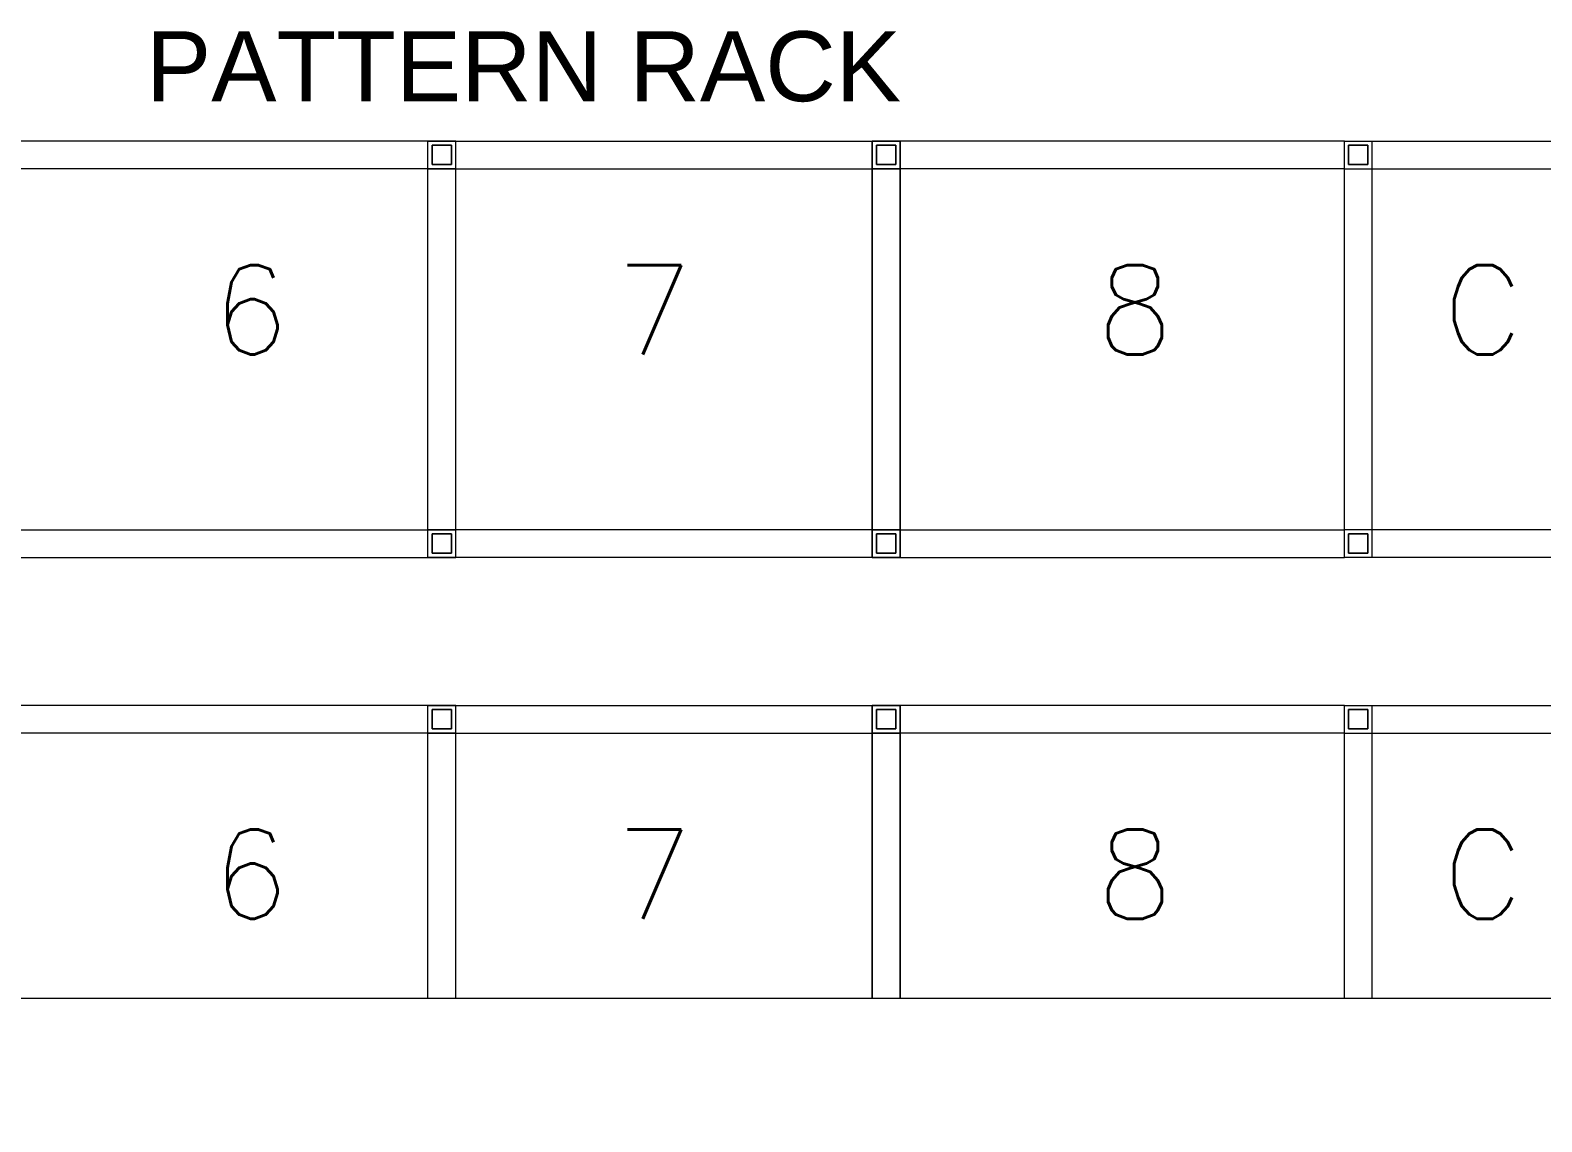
# Model space of a CAD drawing. Header units: millimetres. Extents: x -131970 to 468030, y -148196 to 152489.
# Drawn here: x 75627 to 81070, y 117894 to 121826 of the extents above; entities that cross this region are included whole.
import ezdxf
from ezdxf.xclip import XClip

# ---------------------------------------------------------------- set-up
doc = ezdxf.new("R2010")
doc.units = ezdxf.units.MM
doc.header["$LTSCALE"] = 500
doc.header["$XCLIPFRAME"] = 2
doc.layers.get('0').update_dxf_attribs({"linetype": 'CONTINUOUS'})
doc.layers.add('0 DIMENSION', color=1, linetype='CONTINUOUS', lineweight=13)
doc.styles.add('BUILDING PLAN$0$Annotative', font='arial.ttf')
doc.styles.add('BUILDING PLAN$0$S1', font='romans1.shx')

# ---------------------------------------------------------------- blocks, each defined once
blk = doc.blocks.new('BUILDING PLAN$0$dfn')
at = {"color": 251}
for p, q in [((5747544.2, 368834.7), (5747544.2, 370534.7)), ((5747644, 368834.7), (5747644, 370534.7)), ((5748944.2, 370534.7), (5748944.2, 368834.7)), ((5749044.2, 370534.7), (5749044.2, 368834.7)), ((5749576.9, 368834.7), (5749576.9, 370534.7)), ((5749676.9, 368834.7), (5749676.9, 370534.7)), ((5749044.2, 368934.7), (5747544.2, 368934.7)), ((5749044.2, 368934.7), (5747544.2, 368934.7)), ((5749044.2, 368934.7), (5747544.2, 368934.7)), ((5749044.2, 368934.7), (5747544.2, 368934.7)), ((5749044.2, 368934.7), (5747544.2, 368934.7)), ((5749044.2, 368934.7), (5747544.2, 368934.7)), ((5749044.2, 368934.7), (5747544.2, 368934.7)), ((5749044.2, 368934.7), (5747544.2, 368934.7)), ((5749044.2, 368934.7), (5747544.2, 368934.7)), ((5749044.2, 368934.7), (5747544.2, 368934.7)), ((5751076.9, 368934.7), (5749576.9, 368934.7)), ((5751076.9, 368934.7), (5749576.9, 368934.7)), ((5751076.9, 368934.7), (5749576.9, 368934.7)), ((5751076.9, 368934.7), (5749576.9, 368934.7)), ((5751076.9, 368934.7), (5749576.9, 368934.7)), ((5751076.9, 368934.7), (5749576.9, 368934.7)), ((5751076.9, 368934.7), (5749576.9, 368934.7)), ((5751076.9, 368934.7), (5749576.9, 368934.7)), ((5751076.9, 368934.7), (5749576.9, 368934.7)), ((5751076.9, 368934.7), (5749576.9, 368934.7)), ((5747559, 368919.7), (5747559, 368849.7)), ((5747629, 368919.7), (5747559, 368919.7)), ((5747559, 368849.7), (5747559, 368919.7)), ((5747559, 368919.7), (5747629, 368919.7)), ((5747559, 368849.7), (5747559, 368919.7)), ((5747559, 368919.7), (5747629, 368919.7)), ((5747559, 368919.7), (5747559, 368849.7)), ((5747629, 368919.7), (5747559, 368919.7)), ((5747559, 368849.7), (5747559, 368919.7)), ((5747559, 368919.7), (5747629, 368919.7)), ((5747559, 368919.7), (5747559, 368849.7)), ((5747629, 368919.7), (5747559, 368919.7)), ((5747559, 368849.7), (5747559, 368919.7)), ((5747559, 368919.7), (5747629, 368919.7)), ((5747559, 368849.7), (5747559, 368919.7)), ((5747559, 368919.7), (5747629, 368919.7)), ((5747559, 368919.7), (5747559, 368849.7)), ((5747629, 368919.7), (5747559, 368919.7)), ((5747559, 368919.7), (5747559, 368849.7)), ((5747629, 368919.7), (5747559, 368919.7)), ((5747559, 368919.7), (5747559, 368849.7)), ((5747629, 368919.7), (5747559, 368919.7)), ((5747559, 368849.7), (5747559, 368919.7)), ((5747559, 368919.7), (5747629, 368919.7)), ((5747559, 368849.7), (5747559, 368919.7)), ((5747559, 368919.7), (5747629, 368919.7)), ((5747559, 368919.7), (5747559, 368849.7)), ((5747629, 368919.7), (5747559, 368919.7)), ((5747559, 368919.7), (5747559, 368849.7)), ((5747629, 368919.7), (5747559, 368919.7)), ((5747559, 368919.7), (5747559, 368849.7)), ((5747629, 368919.7), (5747559, 368919.7)), ((5747559, 368849.7), (5747559, 368919.7)), ((5747559, 368919.7), (5747629, 368919.7)), ((5747559, 368849.7), (5747559, 368919.7)), ((5747559, 368919.7), (5747629, 368919.7)), ((5747559, 368919.7), (5747559, 368849.7)), ((5747629, 368919.7), (5747559, 368919.7)), ((5747559, 368849.7), (5747559, 368919.7)), ((5747559, 368919.7), (5747629, 368919.7)), ((5747629, 368849.7), (5747629, 368919.7)), ((5747629, 368919.7), (5747629, 368849.7)), ((5747629, 368919.7), (5747629, 368849.7)), ((5747629, 368849.7), (5747629, 368919.7)), ((5747629, 368919.7), (5747629, 368849.7)), ((5747629, 368849.7), (5747629, 368919.7)), ((5747629, 368919.7), (5747629, 368849.7)), ((5747629, 368919.7), (5747629, 368849.7)), ((5747629, 368849.7), (5747629, 368919.7)), ((5747629, 368849.7), (5747629, 368919.7)), ((5747629, 368849.7), (5747629, 368919.7)), ((5747629, 368919.7), (5747629, 368849.7)), ((5747629, 368919.7), (5747629, 368849.7)), ((5747629, 368849.7), (5747629, 368919.7)), ((5747629, 368849.7), (5747629, 368919.7)), ((5747629, 368849.7), (5747629, 368919.7)), ((5747629, 368919.7), (5747629, 368849.7)), ((5747629, 368919.7), (5747629, 368849.7)), ((5747629, 368849.7), (5747629, 368919.7)), ((5747629, 368919.7), (5747629, 368849.7)), ((5749029.2, 368919.7), (5748959.2, 368919.7)), ((5748959.2, 368919.7), (5748959.2, 368849.7)), ((5748959.2, 368849.7), (5748959.2, 368919.7)), ((5748959.2, 368919.7), (5749029.2, 368919.7)), ((5749029.2, 368919.7), (5748959.2, 368919.7)), ((5748959.2, 368919.7), (5748959.2, 368849.7)), ((5749029.2, 368919.7), (5748959.2, 368919.7)), ((5748959.2, 368919.7), (5748959.2, 368849.7)), ((5748959.2, 368849.7), (5748959.2, 368919.7)), ((5748959.2, 368919.7), (5749029.2, 368919.7)), ((5748959.2, 368849.7), (5748959.2, 368919.7)), ((5748959.2, 368919.7), (5749029.2, 368919.7)), ((5749029.2, 368919.7), (5748959.2, 368919.7)), ((5748959.2, 368919.7), (5748959.2, 368849.7)), ((5749029.2, 368919.7), (5748959.2, 368919.7)), ((5748959.2, 368919.7), (5748959.2, 368849.7)), ((5748959.2, 368849.7), (5748959.2, 368919.7)), ((5748959.2, 368919.7), (5749029.2, 368919.7)), ((5748959.2, 368849.7), (5748959.2, 368919.7)), ((5748959.2, 368919.7), (5749029.2, 368919.7)), ((5748959.2, 368849.7), (5748959.2, 368919.7)), ((5748959.2, 368919.7), (5749029.2, 368919.7)), ((5749029.2, 368919.7), (5748959.2, 368919.7)), ((5748959.2, 368919.7), (5748959.2, 368849.7)), ((5749029.2, 368919.7), (5748959.2, 368919.7)), ((5748959.2, 368919.7), (5748959.2, 368849.7)), ((5748959.2, 368849.7), (5748959.2, 368919.7)), ((5748959.2, 368919.7), (5749029.2, 368919.7)), ((5748959.2, 368849.7), (5748959.2, 368919.7)), ((5748959.2, 368919.7), (5749029.2, 368919.7)), ((5749029.2, 368919.7), (5748959.2, 368919.7)), ((5748959.2, 368919.7), (5748959.2, 368849.7)), ((5748959.2, 368849.7), (5748959.2, 368919.7)), ((5748959.2, 368919.7), (5749029.2, 368919.7)), ((5749029.2, 368919.7), (5748959.2, 368919.7)), ((5748959.2, 368919.7), (5748959.2, 368849.7)), ((5749029.2, 368919.7), (5748959.2, 368919.7)), ((5748959.2, 368919.7), (5748959.2, 368849.7)), ((5748959.2, 368849.7), (5748959.2, 368919.7)), ((5748959.2, 368919.7), (5749029.2, 368919.7)), ((5749029.2, 368849.7), (5749029.2, 368919.7)), ((5749029.2, 368919.7), (5749029.2, 368849.7)), ((5749029.2, 368849.7), (5749029.2, 368919.7)), ((5749029.2, 368849.7), (5749029.2, 368919.7)), ((5749029.2, 368919.7), (5749029.2, 368849.7)), ((5749029.2, 368919.7), (5749029.2, 368849.7)), ((5749029.2, 368849.7), (5749029.2, 368919.7)), ((5749029.2, 368849.7), (5749029.2, 368919.7)), ((5749029.2, 368919.7), (5749029.2, 368849.7)), ((5749029.2, 368919.7), (5749029.2, 368849.7)), ((5749029.2, 368919.7), (5749029.2, 368849.7)), ((5749029.2, 368849.7), (5749029.2, 368919.7)), ((5749029.2, 368849.7), (5749029.2, 368919.7)), ((5749029.2, 368919.7), (5749029.2, 368849.7)), ((5749029.2, 368919.7), (5749029.2, 368849.7)), ((5749029.2, 368849.7), (5749029.2, 368919.7)), ((5749029.2, 368919.7), (5749029.2, 368849.7)), ((5749029.2, 368849.7), (5749029.2, 368919.7)), ((5749029.2, 368849.7), (5749029.2, 368919.7)), ((5749029.2, 368919.7), (5749029.2, 368849.7)), ((5749591.9, 368919.7), (5749591.9, 368849.7)), ((5749661.9, 368919.7), (5749591.9, 368919.7)), ((5749591.9, 368849.7), (5749591.9, 368919.7)), ((5749591.9, 368919.7), (5749661.9, 368919.7)), ((5749591.9, 368849.7), (5749591.9, 368919.7)), ((5749591.9, 368919.7), (5749661.9, 368919.7)), ((5749591.9, 368919.7), (5749591.9, 368849.7)), ((5749661.9, 368919.7), (5749591.9, 368919.7)), ((5749591.9, 368849.7), (5749591.9, 368919.7)), ((5749591.9, 368919.7), (5749661.9, 368919.7)), ((5749591.9, 368919.7), (5749591.9, 368849.7)), ((5749661.9, 368919.7), (5749591.9, 368919.7)), ((5749591.9, 368849.7), (5749591.9, 368919.7)), ((5749591.9, 368919.7), (5749661.9, 368919.7)), ((5749591.9, 368849.7), (5749591.9, 368919.7)), ((5749591.9, 368919.7), (5749661.9, 368919.7)), ((5749591.9, 368919.7), (5749591.9, 368849.7)), ((5749661.9, 368919.7), (5749591.9, 368919.7)), ((5749591.9, 368919.7), (5749591.9, 368849.7)), ((5749661.9, 368919.7), (5749591.9, 368919.7)), ((5749591.9, 368919.7), (5749591.9, 368849.7)), ((5749661.9, 368919.7), (5749591.9, 368919.7)), ((5749591.9, 368849.7), (5749591.9, 368919.7)), ((5749591.9, 368919.7), (5749661.9, 368919.7)), ((5749591.9, 368849.7), (5749591.9, 368919.7)), ((5749591.9, 368919.7), (5749661.9, 368919.7)), ((5749591.9, 368919.7), (5749591.9, 368849.7)), ((5749661.9, 368919.7), (5749591.9, 368919.7)), ((5749591.9, 368919.7), (5749591.9, 368849.7)), ((5749661.9, 368919.7), (5749591.9, 368919.7)), ((5749591.9, 368919.7), (5749591.9, 368849.7)), ((5749661.9, 368919.7), (5749591.9, 368919.7)), ((5749591.9, 368849.7), (5749591.9, 368919.7)), ((5749591.9, 368919.7), (5749661.9, 368919.7)), ((5749591.9, 368849.7), (5749591.9, 368919.7)), ((5749591.9, 368919.7), (5749661.9, 368919.7)), ((5749591.9, 368919.7), (5749591.9, 368849.7)), ((5749661.9, 368919.7), (5749591.9, 368919.7)), ((5749591.9, 368849.7), (5749591.9, 368919.7)), ((5749591.9, 368919.7), (5749661.9, 368919.7)), ((5749661.9, 368849.7), (5749661.9, 368919.7)), ((5749661.9, 368919.7), (5749661.9, 368849.7)), ((5749661.9, 368919.7), (5749661.9, 368849.7)), ((5749661.9, 368849.7), (5749661.9, 368919.7)), ((5749661.9, 368919.7), (5749661.9, 368849.7)), ((5749661.9, 368849.7), (5749661.9, 368919.7)), ((5749661.9, 368919.7), (5749661.9, 368849.7)), ((5749661.9, 368919.7), (5749661.9, 368849.7)), ((5749661.9, 368849.7), (5749661.9, 368919.7)), ((5749661.9, 368849.7), (5749661.9, 368919.7)), ((5749661.9, 368849.7), (5749661.9, 368919.7)), ((5749661.9, 368919.7), (5749661.9, 368849.7)), ((5749661.9, 368919.7), (5749661.9, 368849.7)), ((5749661.9, 368849.7), (5749661.9, 368919.7)), ((5749661.9, 368849.7), (5749661.9, 368919.7)), ((5749661.9, 368849.7), (5749661.9, 368919.7)), ((5749661.9, 368919.7), (5749661.9, 368849.7)), ((5749661.9, 368919.7), (5749661.9, 368849.7)), ((5749661.9, 368849.7), (5749661.9, 368919.7)), ((5749661.9, 368919.7), (5749661.9, 368849.7)), ((5749044.2, 368834.7), (5747544.2, 368834.7)), ((5747544.2, 368834.7), (5747544.2, 367134.7)), ((5749044.2, 368834.7), (5747544.2, 368834.7)), ((5749044.2, 368834.7), (5747544.2, 368834.7)), ((5749044.2, 368834.7), (5747544.2, 368834.7)), ((5749044.2, 368834.7), (5747544.2, 368834.7)), ((5749044.2, 368834.7), (5747544.2, 368834.7)), ((5749044.2, 368834.7), (5747544.2, 368834.7)), ((5749044.2, 368834.7), (5747544.2, 368834.7)), ((5749044.2, 368834.7), (5747544.2, 368834.7)), ((5749044.2, 368834.7), (5747544.2, 368834.7)), ((5749044.2, 368834.7), (5747544.2, 368834.7)), ((5749044.2, 368834.7), (5747544.2, 368834.7)), ((5747559, 368849.7), (5747629, 368849.7)), ((5747629, 368849.7), (5747559, 368849.7)), ((5747629, 368849.7), (5747559, 368849.7)), ((5747559, 368849.7), (5747629, 368849.7)), ((5747629, 368849.7), (5747559, 368849.7)), ((5747559, 368849.7), (5747629, 368849.7)), ((5747629, 368849.7), (5747559, 368849.7)), ((5747629, 368849.7), (5747559, 368849.7)), ((5747559, 368849.7), (5747629, 368849.7)), ((5747559, 368849.7), (5747629, 368849.7)), ((5747559, 368849.7), (5747629, 368849.7)), ((5747629, 368849.7), (5747559, 368849.7)), ((5747629, 368849.7), (5747559, 368849.7)), ((5747559, 368849.7), (5747629, 368849.7)), ((5747559, 368849.7), (5747629, 368849.7)), ((5747559, 368849.7), (5747629, 368849.7)), ((5747629, 368849.7), (5747559, 368849.7)), ((5747629, 368849.7), (5747559, 368849.7)), ((5747559, 368849.7), (5747629, 368849.7)), ((5747629, 368849.7), (5747559, 368849.7)), ((5747644, 368834.7), (5747644, 367134.7)), ((5748944.2, 367134.7), (5748944.2, 368834.7)), ((5748959.2, 368849.7), (5749029.2, 368849.7)), ((5749029.2, 368849.7), (5748959.2, 368849.7)), ((5748959.2, 368849.7), (5749029.2, 368849.7)), ((5748959.2, 368849.7), (5749029.2, 368849.7)), ((5749029.2, 368849.7), (5748959.2, 368849.7)), ((5749029.2, 368849.7), (5748959.2, 368849.7)), ((5748959.2, 368849.7), (5749029.2, 368849.7)), ((5748959.2, 368849.7), (5749029.2, 368849.7)), ((5749029.2, 368849.7), (5748959.2, 368849.7)), ((5749029.2, 368849.7), (5748959.2, 368849.7)), ((5749029.2, 368849.7), (5748959.2, 368849.7)), ((5748959.2, 368849.7), (5749029.2, 368849.7)), ((5748959.2, 368849.7), (5749029.2, 368849.7)), ((5749029.2, 368849.7), (5748959.2, 368849.7)), ((5749029.2, 368849.7), (5748959.2, 368849.7)), ((5748959.2, 368849.7), (5749029.2, 368849.7)), ((5749029.2, 368849.7), (5748959.2, 368849.7)), ((5748959.2, 368849.7), (5749029.2, 368849.7)), ((5748959.2, 368849.7), (5749029.2, 368849.7)), ((5749029.2, 368849.7), (5748959.2, 368849.7)), ((5749044.2, 367134.7), (5749044.2, 368834.7)), ((5751076.9, 368834.7), (5749576.9, 368834.7)), ((5749576.9, 368834.7), (5749576.9, 367134.7)), ((5751076.9, 368834.7), (5749576.9, 368834.7)), ((5751076.9, 368834.7), (5749576.9, 368834.7)), ((5751076.9, 368834.7), (5749576.9, 368834.7)), ((5751076.9, 368834.7), (5749576.9, 368834.7)), ((5751076.9, 368834.7), (5749576.9, 368834.7)), ((5751076.9, 368834.7), (5749576.9, 368834.7)), ((5751076.9, 368834.7), (5749576.9, 368834.7)), ((5751076.9, 368834.7), (5749576.9, 368834.7)), ((5751076.9, 368834.7), (5749576.9, 368834.7)), ((5751076.9, 368834.7), (5749576.9, 368834.7)), ((5751076.9, 368834.7), (5749576.9, 368834.7)), ((5749591.9, 368849.7), (5749661.9, 368849.7)), ((5749661.9, 368849.7), (5749591.9, 368849.7)), ((5749661.9, 368849.7), (5749591.9, 368849.7)), ((5749591.9, 368849.7), (5749661.9, 368849.7)), ((5749661.9, 368849.7), (5749591.9, 368849.7)), ((5749591.9, 368849.7), (5749661.9, 368849.7)), ((5749661.9, 368849.7), (5749591.9, 368849.7)), ((5749661.9, 368849.7), (5749591.9, 368849.7)), ((5749591.9, 368849.7), (5749661.9, 368849.7)), ((5749591.9, 368849.7), (5749661.9, 368849.7)), ((5749591.9, 368849.7), (5749661.9, 368849.7)), ((5749661.9, 368849.7), (5749591.9, 368849.7)), ((5749661.9, 368849.7), (5749591.9, 368849.7)), ((5749591.9, 368849.7), (5749661.9, 368849.7)), ((5749591.9, 368849.7), (5749661.9, 368849.7)), ((5749591.9, 368849.7), (5749661.9, 368849.7)), ((5749661.9, 368849.7), (5749591.9, 368849.7)), ((5749661.9, 368849.7), (5749591.9, 368849.7)), ((5749591.9, 368849.7), (5749661.9, 368849.7)), ((5749661.9, 368849.7), (5749591.9, 368849.7)), ((5749676.9, 368834.7), (5749676.9, 367134.7)), ((5747544.2, 365534.7), (5747544.2, 367234.7)), ((5747544.2, 367234.7), (5749044.2, 367234.7)), ((5749044.2, 367234.7), (5747544.2, 367234.7)), ((5749044.2, 367234.7), (5747544.2, 367234.7)), ((5749044.2, 367234.7), (5747544.2, 367234.7)), ((5749044.2, 367234.7), (5747544.2, 367234.7)), ((5749044.2, 367234.7), (5747544.2, 367234.7)), ((5749044.2, 367234.7), (5747544.2, 367234.7)), ((5749044.2, 367234.7), (5747544.2, 367234.7)), ((5749044.2, 367234.7), (5747544.2, 367234.7)), ((5749044.2, 367234.7), (5747544.2, 367234.7)), ((5749044.2, 367234.7), (5747544.2, 367234.7)), ((5747559, 367219.7), (5747559, 367149.7)), ((5747629, 367219.7), (5747559, 367219.7)), ((5747559, 367219.7), (5747559, 367149.7)), ((5747629, 367219.7), (5747559, 367219.7)), ((5747559, 367149.7), (5747559, 367219.7)), ((5747559, 367219.7), (5747629, 367219.7)), ((5747559, 367149.7), (5747559, 367219.7)), ((5747559, 367219.7), (5747629, 367219.7)), ((5747559, 367219.7), (5747559, 367149.7)), ((5747629, 367219.7), (5747559, 367219.7)), ((5747559, 367149.7), (5747559, 367219.7)), ((5747559, 367219.7), (5747629, 367219.7)), ((5747559, 367219.7), (5747559, 367149.7)), ((5747629, 367219.7), (5747559, 367219.7)), ((5747559, 367149.7), (5747559, 367219.7)), ((5747559, 367219.7), (5747629, 367219.7)), ((5747559, 367149.7), (5747559, 367219.7)), ((5747559, 367219.7), (5747629, 367219.7)), ((5747559, 367219.7), (5747559, 367149.7)), ((5747629, 367219.7), (5747559, 367219.7)), ((5747559, 367219.7), (5747559, 367149.7)), ((5747629, 367219.7), (5747559, 367219.7)), ((5747559, 367149.7), (5747559, 367219.7)), ((5747559, 367219.7), (5747629, 367219.7)), ((5747559, 367219.7), (5747559, 367149.7)), ((5747629, 367219.7), (5747559, 367219.7)), ((5747559, 367219.7), (5747559, 367149.7)), ((5747629, 367219.7), (5747559, 367219.7)), ((5747559, 367149.7), (5747559, 367219.7)), ((5747559, 367219.7), (5747629, 367219.7)), ((5747559, 367149.7), (5747559, 367219.7)), ((5747559, 367219.7), (5747629, 367219.7)), ((5747559, 367149.7), (5747559, 367219.7)), ((5747559, 367219.7), (5747629, 367219.7)), ((5747559, 367219.7), (5747559, 367149.7)), ((5747629, 367219.7), (5747559, 367219.7)), ((5747559, 367219.7), (5747559, 367149.7)), ((5747629, 367219.7), (5747559, 367219.7)), ((5747559, 367149.7), (5747559, 367219.7)), ((5747559, 367219.7), (5747629, 367219.7)), ((5747629, 367149.7), (5747629, 367219.7)), ((5747629, 367149.7), (5747629, 367219.7)), ((5747629, 367219.7), (5747629, 367149.7)), ((5747629, 367219.7), (5747629, 367149.7)), ((5747629, 367149.7), (5747629, 367219.7)), ((5747629, 367219.7), (5747629, 367149.7)), ((5747629, 367149.7), (5747629, 367219.7)), ((5747629, 367219.7), (5747629, 367149.7)), ((5747629, 367219.7), (5747629, 367149.7)), ((5747629, 367149.7), (5747629, 367219.7)), ((5747629, 367149.7), (5747629, 367219.7)), ((5747629, 367219.7), (5747629, 367149.7)), ((5747629, 367149.7), (5747629, 367219.7)), ((5747629, 367149.7), (5747629, 367219.7)), ((5747629, 367219.7), (5747629, 367149.7)), ((5747629, 367219.7), (5747629, 367149.7)), ((5747629, 367219.7), (5747629, 367149.7)), ((5747629, 367149.7), (5747629, 367219.7)), ((5747629, 367149.7), (5747629, 367219.7)), ((5747629, 367219.7), (5747629, 367149.7)), ((5747644, 365534.7), (5747644, 367234.7)), ((5748944.2, 367234.7), (5748944.2, 365534.7)), ((5749029.2, 367219.7), (5748959.2, 367219.7)), ((5748959.2, 367219.7), (5748959.2, 367149.7)), ((5748959.2, 367149.7), (5748959.2, 367219.7)), ((5748959.2, 367219.7), (5749029.2, 367219.7)), ((5748959.2, 367149.7), (5748959.2, 367219.7)), ((5748959.2, 367219.7), (5749029.2, 367219.7)), ((5749029.2, 367219.7), (5748959.2, 367219.7)), ((5748959.2, 367219.7), (5748959.2, 367149.7)), ((5749029.2, 367219.7), (5748959.2, 367219.7)), ((5748959.2, 367219.7), (5748959.2, 367149.7)), ((5748959.2, 367149.7), (5748959.2, 367219.7)), ((5748959.2, 367219.7), (5749029.2, 367219.7)), ((5749029.2, 367219.7), (5748959.2, 367219.7)), ((5748959.2, 367219.7), (5748959.2, 367149.7)), ((5748959.2, 367149.7), (5748959.2, 367219.7)), ((5748959.2, 367219.7), (5749029.2, 367219.7)), ((5748959.2, 367149.7), (5748959.2, 367219.7)), ((5748959.2, 367219.7), (5749029.2, 367219.7)), ((5749029.2, 367219.7), (5748959.2, 367219.7)), ((5748959.2, 367219.7), (5748959.2, 367149.7)), ((5748959.2, 367149.7), (5748959.2, 367219.7)), ((5748959.2, 367219.7), (5749029.2, 367219.7)), ((5749029.2, 367219.7), (5748959.2, 367219.7)), ((5748959.2, 367219.7), (5748959.2, 367149.7)), ((5749029.2, 367219.7), (5748959.2, 367219.7)), ((5748959.2, 367219.7), (5748959.2, 367149.7)), ((5748959.2, 367149.7), (5748959.2, 367219.7)), ((5748959.2, 367219.7), (5749029.2, 367219.7)), ((5748959.2, 367149.7), (5748959.2, 367219.7)), ((5748959.2, 367219.7), (5749029.2, 367219.7)), ((5749029.2, 367219.7), (5748959.2, 367219.7)), ((5748959.2, 367219.7), (5748959.2, 367149.7)), ((5748959.2, 367149.7), (5748959.2, 367219.7)), ((5748959.2, 367219.7), (5749029.2, 367219.7)), ((5749029.2, 367219.7), (5748959.2, 367219.7)), ((5748959.2, 367219.7), (5748959.2, 367149.7)), ((5749029.2, 367219.7), (5748959.2, 367219.7)), ((5748959.2, 367219.7), (5748959.2, 367149.7)), ((5748959.2, 367149.7), (5748959.2, 367219.7)), ((5748959.2, 367219.7), (5749029.2, 367219.7)), ((5749029.2, 367149.7), (5749029.2, 367219.7)), ((5749029.2, 367219.7), (5749029.2, 367149.7)), ((5749029.2, 367219.7), (5749029.2, 367149.7)), ((5749029.2, 367149.7), (5749029.2, 367219.7)), ((5749029.2, 367149.7), (5749029.2, 367219.7)), ((5749029.2, 367219.7), (5749029.2, 367149.7)), ((5749029.2, 367149.7), (5749029.2, 367219.7)), ((5749029.2, 367219.7), (5749029.2, 367149.7)), ((5749029.2, 367219.7), (5749029.2, 367149.7)), ((5749029.2, 367149.7), (5749029.2, 367219.7)), ((5749029.2, 367219.7), (5749029.2, 367149.7)), ((5749029.2, 367149.7), (5749029.2, 367219.7)), ((5749029.2, 367149.7), (5749029.2, 367219.7)), ((5749029.2, 367219.7), (5749029.2, 367149.7)), ((5749029.2, 367219.7), (5749029.2, 367149.7)), ((5749029.2, 367149.7), (5749029.2, 367219.7)), ((5749029.2, 367219.7), (5749029.2, 367149.7)), ((5749029.2, 367149.7), (5749029.2, 367219.7)), ((5749029.2, 367149.7), (5749029.2, 367219.7)), ((5749029.2, 367219.7), (5749029.2, 367149.7)), ((5749044.2, 367234.7), (5749044.2, 365534.7)), ((5749576.9, 365534.7), (5749576.9, 367234.7)), ((5749576.9, 367234.7), (5751076.9, 367234.7)), ((5751076.9, 367234.7), (5749576.9, 367234.7)), ((5751076.9, 367234.7), (5749576.9, 367234.7)), ((5751076.9, 367234.7), (5749576.9, 367234.7)), ((5751076.9, 367234.7), (5749576.9, 367234.7)), ((5751076.9, 367234.7), (5749576.9, 367234.7)), ((5751076.9, 367234.7), (5749576.9, 367234.7)), ((5751076.9, 367234.7), (5749576.9, 367234.7)), ((5751076.9, 367234.7), (5749576.9, 367234.7)), ((5751076.9, 367234.7), (5749576.9, 367234.7)), ((5751076.9, 367234.7), (5749576.9, 367234.7)), ((5749591.9, 367219.7), (5749591.9, 367149.7)), ((5749661.9, 367219.7), (5749591.9, 367219.7)), ((5749591.9, 367219.7), (5749591.9, 367149.7)), ((5749661.9, 367219.7), (5749591.9, 367219.7)), ((5749591.9, 367149.7), (5749591.9, 367219.7)), ((5749591.9, 367219.7), (5749661.9, 367219.7)), ((5749591.9, 367149.7), (5749591.9, 367219.7)), ((5749591.9, 367219.7), (5749661.9, 367219.7)), ((5749591.9, 367219.7), (5749591.9, 367149.7)), ((5749661.9, 367219.7), (5749591.9, 367219.7)), ((5749591.9, 367149.7), (5749591.9, 367219.7)), ((5749591.9, 367219.7), (5749661.9, 367219.7)), ((5749591.9, 367219.7), (5749591.9, 367149.7)), ((5749661.9, 367219.7), (5749591.9, 367219.7)), ((5749591.9, 367149.7), (5749591.9, 367219.7)), ((5749591.9, 367219.7), (5749661.9, 367219.7)), ((5749591.9, 367149.7), (5749591.9, 367219.7)), ((5749591.9, 367219.7), (5749661.9, 367219.7)), ((5749591.9, 367219.7), (5749591.9, 367149.7)), ((5749661.9, 367219.7), (5749591.9, 367219.7)), ((5749591.9, 367219.7), (5749591.9, 367149.7)), ((5749661.9, 367219.7), (5749591.9, 367219.7)), ((5749591.9, 367149.7), (5749591.9, 367219.7)), ((5749591.9, 367219.7), (5749661.9, 367219.7)), ((5749591.9, 367219.7), (5749591.9, 367149.7)), ((5749661.9, 367219.7), (5749591.9, 367219.7)), ((5749591.9, 367219.7), (5749591.9, 367149.7)), ((5749661.9, 367219.7), (5749591.9, 367219.7)), ((5749591.9, 367149.7), (5749591.9, 367219.7)), ((5749591.9, 367219.7), (5749661.9, 367219.7)), ((5749591.9, 367149.7), (5749591.9, 367219.7)), ((5749591.9, 367219.7), (5749661.9, 367219.7)), ((5749591.9, 367149.7), (5749591.9, 367219.7)), ((5749591.9, 367219.7), (5749661.9, 367219.7)), ((5749591.9, 367219.7), (5749591.9, 367149.7)), ((5749661.9, 367219.7), (5749591.9, 367219.7)), ((5749591.9, 367219.7), (5749591.9, 367149.7)), ((5749661.9, 367219.7), (5749591.9, 367219.7)), ((5749591.9, 367149.7), (5749591.9, 367219.7)), ((5749591.9, 367219.7), (5749661.9, 367219.7)), ((5749661.9, 367149.7), (5749661.9, 367219.7)), ((5749661.9, 367149.7), (5749661.9, 367219.7)), ((5749661.9, 367219.7), (5749661.9, 367149.7)), ((5749661.9, 367219.7), (5749661.9, 367149.7)), ((5749661.9, 367149.7), (5749661.9, 367219.7)), ((5749661.9, 367219.7), (5749661.9, 367149.7)), ((5749661.9, 367149.7), (5749661.9, 367219.7)), ((5749661.9, 367219.7), (5749661.9, 367149.7)), ((5749661.9, 367219.7), (5749661.9, 367149.7)), ((5749661.9, 367149.7), (5749661.9, 367219.7)), ((5749661.9, 367149.7), (5749661.9, 367219.7)), ((5749661.9, 367219.7), (5749661.9, 367149.7)), ((5749661.9, 367149.7), (5749661.9, 367219.7)), ((5749661.9, 367149.7), (5749661.9, 367219.7)), ((5749661.9, 367219.7), (5749661.9, 367149.7)), ((5749661.9, 367219.7), (5749661.9, 367149.7)), ((5749661.9, 367219.7), (5749661.9, 367149.7)), ((5749661.9, 367149.7), (5749661.9, 367219.7)), ((5749661.9, 367149.7), (5749661.9, 367219.7)), ((5749661.9, 367219.7), (5749661.9, 367149.7)), ((5749676.9, 365534.7), (5749676.9, 367234.7)), ((5747559, 367149.7), (5747629, 367149.7)), ((5747559, 367149.7), (5747629, 367149.7)), ((5747629, 367149.7), (5747559, 367149.7)), ((5747629, 367149.7), (5747559, 367149.7)), ((5747559, 367149.7), (5747629, 367149.7)), ((5747629, 367149.7), (5747559, 367149.7)), ((5747559, 367149.7), (5747629, 367149.7)), ((5747629, 367149.7), (5747559, 367149.7)), ((5747629, 367149.7), (5747559, 367149.7)), ((5747559, 367149.7), (5747629, 367149.7)), ((5747559, 367149.7), (5747629, 367149.7)), ((5747629, 367149.7), (5747559, 367149.7)), ((5747559, 367149.7), (5747629, 367149.7)), ((5747559, 367149.7), (5747629, 367149.7)), ((5747629, 367149.7), (5747559, 367149.7)), ((5747629, 367149.7), (5747559, 367149.7)), ((5747629, 367149.7), (5747559, 367149.7)), ((5747559, 367149.7), (5747629, 367149.7)), ((5747559, 367149.7), (5747629, 367149.7)), ((5747629, 367149.7), (5747559, 367149.7)), ((5748959.2, 367149.7), (5749029.2, 367149.7)), ((5749029.2, 367149.7), (5748959.2, 367149.7)), ((5749029.2, 367149.7), (5748959.2, 367149.7)), ((5748959.2, 367149.7), (5749029.2, 367149.7)), ((5748959.2, 367149.7), (5749029.2, 367149.7)), ((5749029.2, 367149.7), (5748959.2, 367149.7)), ((5748959.2, 367149.7), (5749029.2, 367149.7)), ((5749029.2, 367149.7), (5748959.2, 367149.7)), ((5749029.2, 367149.7), (5748959.2, 367149.7)), ((5748959.2, 367149.7), (5749029.2, 367149.7)), ((5749029.2, 367149.7), (5748959.2, 367149.7)), ((5748959.2, 367149.7), (5749029.2, 367149.7)), ((5748959.2, 367149.7), (5749029.2, 367149.7)), ((5749029.2, 367149.7), (5748959.2, 367149.7)), ((5749029.2, 367149.7), (5748959.2, 367149.7)), ((5748959.2, 367149.7), (5749029.2, 367149.7)), ((5749029.2, 367149.7), (5748959.2, 367149.7)), ((5748959.2, 367149.7), (5749029.2, 367149.7)), ((5748959.2, 367149.7), (5749029.2, 367149.7)), ((5749029.2, 367149.7), (5748959.2, 367149.7)), ((5749591.9, 367149.7), (5749661.9, 367149.7)), ((5749591.9, 367149.7), (5749661.9, 367149.7)), ((5749661.9, 367149.7), (5749591.9, 367149.7)), ((5749661.9, 367149.7), (5749591.9, 367149.7)), ((5749591.9, 367149.7), (5749661.9, 367149.7)), ((5749661.9, 367149.7), (5749591.9, 367149.7)), ((5749591.9, 367149.7), (5749661.9, 367149.7)), ((5749661.9, 367149.7), (5749591.9, 367149.7)), ((5749661.9, 367149.7), (5749591.9, 367149.7)), ((5749591.9, 367149.7), (5749661.9, 367149.7)), ((5749591.9, 367149.7), (5749661.9, 367149.7)), ((5749661.9, 367149.7), (5749591.9, 367149.7)), ((5749591.9, 367149.7), (5749661.9, 367149.7)), ((5749591.9, 367149.7), (5749661.9, 367149.7)), ((5749661.9, 367149.7), (5749591.9, 367149.7)), ((5749661.9, 367149.7), (5749591.9, 367149.7)), ((5749661.9, 367149.7), (5749591.9, 367149.7)), ((5749591.9, 367149.7), (5749661.9, 367149.7)), ((5749591.9, 367149.7), (5749661.9, 367149.7)), ((5749661.9, 367149.7), (5749591.9, 367149.7)), ((5749044.2, 367134.7), (5747544.2, 367134.7)), ((5747544.2, 367134.7), (5749044.2, 367134.7)), ((5749044.2, 367134.7), (5747544.2, 367134.7)), ((5749044.2, 367134.7), (5747544.2, 367134.7)), ((5749044.2, 367134.7), (5747544.2, 367134.7)), ((5749044.2, 367134.7), (5747544.2, 367134.7)), ((5749044.2, 367134.7), (5747544.2, 367134.7)), ((5749044.2, 367134.7), (5747544.2, 367134.7)), ((5749044.2, 367134.7), (5747544.2, 367134.7)), ((5749044.2, 367134.7), (5747544.2, 367134.7)), ((5749044.2, 367134.7), (5747544.2, 367134.7)), ((5751076.9, 367134.7), (5749576.9, 367134.7)), ((5749576.9, 367134.7), (5751076.9, 367134.7)), ((5751076.9, 367134.7), (5749576.9, 367134.7)), ((5751076.9, 367134.7), (5749576.9, 367134.7)), ((5751076.9, 367134.7), (5749576.9, 367134.7)), ((5751076.9, 367134.7), (5749576.9, 367134.7)), ((5751076.9, 367134.7), (5749576.9, 367134.7)), ((5751076.9, 367134.7), (5749576.9, 367134.7)), ((5751076.9, 367134.7), (5749576.9, 367134.7)), ((5751076.9, 367134.7), (5749576.9, 367134.7)), ((5751076.9, 367134.7), (5749576.9, 367134.7)), ((5749044.2, 365634.7), (5747544.2, 365634.7)), ((5747544.2, 365634.7), (5747544.2, 363934.7)), ((5749044.2, 365634.7), (5747544.2, 365634.7)), ((5749044.2, 365634.7), (5747544.2, 365634.7)), ((5749044.2, 365634.7), (5747544.2, 365634.7)), ((5749044.2, 365634.7), (5747544.2, 365634.7)), ((5749044.2, 365634.7), (5747544.2, 365634.7)), ((5749044.2, 365634.7), (5747544.2, 365634.7)), ((5749044.2, 365634.7), (5747544.2, 365634.7)), ((5749044.2, 365634.7), (5747544.2, 365634.7)), ((5749044.2, 365634.7), (5747544.2, 365634.7)), ((5749044.2, 365634.7), (5747544.2, 365634.7)), ((5747559, 365619.7), (5747559, 365549.7)), ((5747629, 365619.7), (5747559, 365619.7)), ((5747559, 365549.7), (5747559, 365619.7)), ((5747559, 365619.7), (5747629, 365619.7)), ((5747559, 365549.7), (5747559, 365619.7)), ((5747559, 365619.7), (5747629, 365619.7)), ((5747559, 365619.7), (5747559, 365549.7)), ((5747629, 365619.7), (5747559, 365619.7)), ((5747559, 365619.7), (5747559, 365549.7)), ((5747629, 365619.7), (5747559, 365619.7)), ((5747559, 365619.7), (5747559, 365549.7)), ((5747629, 365619.7), (5747559, 365619.7)), ((5747559, 365549.7), (5747559, 365619.7)), ((5747559, 365619.7), (5747629, 365619.7)), ((5747559, 365549.7), (5747559, 365619.7)), ((5747559, 365619.7), (5747629, 365619.7)), ((5747559, 365619.7), (5747559, 365549.7)), ((5747629, 365619.7), (5747559, 365619.7)), ((5747559, 365549.7), (5747559, 365619.7)), ((5747559, 365619.7), (5747629, 365619.7)), ((5747559, 365619.7), (5747559, 365549.7)), ((5747629, 365619.7), (5747559, 365619.7)), ((5747559, 365549.7), (5747559, 365619.7)), ((5747559, 365619.7), (5747629, 365619.7)), ((5747559, 365549.7), (5747559, 365619.7)), ((5747559, 365619.7), (5747629, 365619.7)), ((5747559, 365619.7), (5747559, 365549.7)), ((5747629, 365619.7), (5747559, 365619.7)), ((5747559, 365549.7), (5747559, 365619.7)), ((5747559, 365619.7), (5747629, 365619.7)), ((5747559, 365619.7), (5747559, 365549.7)), ((5747629, 365619.7), (5747559, 365619.7)), ((5747559, 365549.7), (5747559, 365619.7)), ((5747559, 365619.7), (5747629, 365619.7)), ((5747559, 365549.7), (5747559, 365619.7)), ((5747559, 365619.7), (5747629, 365619.7)), ((5747559, 365619.7), (5747559, 365549.7)), ((5747629, 365619.7), (5747559, 365619.7)), ((5747559, 365619.7), (5747559, 365549.7)), ((5747629, 365619.7), (5747559, 365619.7)), ((5747629, 365549.7), (5747629, 365619.7)), ((5747629, 365619.7), (5747629, 365549.7)), ((5747629, 365619.7), (5747629, 365549.7)), ((5747629, 365549.7), (5747629, 365619.7)), ((5747629, 365549.7), (5747629, 365619.7)), ((5747629, 365549.7), (5747629, 365619.7)), ((5747629, 365619.7), (5747629, 365549.7)), ((5747629, 365619.7), (5747629, 365549.7)), ((5747629, 365549.7), (5747629, 365619.7)), ((5747629, 365619.7), (5747629, 365549.7)), ((5747629, 365549.7), (5747629, 365619.7)), ((5747629, 365619.7), (5747629, 365549.7)), ((5747629, 365619.7), (5747629, 365549.7)), ((5747629, 365549.7), (5747629, 365619.7)), ((5747629, 365619.7), (5747629, 365549.7)), ((5747629, 365549.7), (5747629, 365619.7)), ((5747629, 365619.7), (5747629, 365549.7)), ((5747629, 365619.7), (5747629, 365549.7)), ((5747629, 365549.7), (5747629, 365619.7)), ((5747629, 365549.7), (5747629, 365619.7)), ((5747644, 365634.7), (5747644, 363934.7)), ((5748944.2, 363934.7), (5748944.2, 365634.7)), ((5748959.2, 365549.7), (5748959.2, 365619.7)), ((5748959.2, 365619.7), (5749029.2, 365619.7)), ((5748959.2, 365549.7), (5748959.2, 365619.7)), ((5748959.2, 365619.7), (5749029.2, 365619.7)), ((5749029.2, 365619.7), (5748959.2, 365619.7)), ((5748959.2, 365619.7), (5748959.2, 365549.7)), ((5749029.2, 365619.7), (5748959.2, 365619.7)), ((5748959.2, 365619.7), (5748959.2, 365549.7)), ((5748959.2, 365549.7), (5748959.2, 365619.7)), ((5748959.2, 365619.7), (5749029.2, 365619.7)), ((5748959.2, 365549.7), (5748959.2, 365619.7)), ((5748959.2, 365619.7), (5749029.2, 365619.7)), ((5749029.2, 365619.7), (5748959.2, 365619.7)), ((5748959.2, 365619.7), (5748959.2, 365549.7)), ((5749029.2, 365619.7), (5748959.2, 365619.7)), ((5748959.2, 365619.7), (5748959.2, 365549.7)), ((5748959.2, 365549.7), (5748959.2, 365619.7)), ((5748959.2, 365619.7), (5749029.2, 365619.7)), ((5749029.2, 365619.7), (5748959.2, 365619.7)), ((5748959.2, 365619.7), (5748959.2, 365549.7)), ((5748959.2, 365549.7), (5748959.2, 365619.7)), ((5748959.2, 365619.7), (5749029.2, 365619.7)), ((5749029.2, 365619.7), (5748959.2, 365619.7)), ((5748959.2, 365619.7), (5748959.2, 365549.7)), ((5749029.2, 365619.7), (5748959.2, 365619.7)), ((5748959.2, 365619.7), (5748959.2, 365549.7)), ((5748959.2, 365549.7), (5748959.2, 365619.7)), ((5748959.2, 365619.7), (5749029.2, 365619.7)), ((5749029.2, 365619.7), (5748959.2, 365619.7)), ((5748959.2, 365619.7), (5748959.2, 365549.7)), ((5748959.2, 365549.7), (5748959.2, 365619.7)), ((5748959.2, 365619.7), (5749029.2, 365619.7)), ((5748959.2, 365549.7), (5748959.2, 365619.7)), ((5748959.2, 365619.7), (5749029.2, 365619.7)), ((5749029.2, 365619.7), (5748959.2, 365619.7)), ((5748959.2, 365619.7), (5748959.2, 365549.7)), ((5749029.2, 365619.7), (5748959.2, 365619.7)), ((5748959.2, 365619.7), (5748959.2, 365549.7)), ((5748959.2, 365549.7), (5748959.2, 365619.7)), ((5748959.2, 365619.7), (5749029.2, 365619.7)), ((5749029.2, 365619.7), (5749029.2, 365549.7)), ((5749029.2, 365619.7), (5749029.2, 365549.7)), ((5749029.2, 365549.7), (5749029.2, 365619.7)), ((5749029.2, 365549.7), (5749029.2, 365619.7)), ((5749029.2, 365619.7), (5749029.2, 365549.7)), ((5749029.2, 365619.7), (5749029.2, 365549.7)), ((5749029.2, 365549.7), (5749029.2, 365619.7)), ((5749029.2, 365549.7), (5749029.2, 365619.7)), ((5749029.2, 365619.7), (5749029.2, 365549.7)), ((5749029.2, 365549.7), (5749029.2, 365619.7)), ((5749029.2, 365619.7), (5749029.2, 365549.7)), ((5749029.2, 365549.7), (5749029.2, 365619.7)), ((5749029.2, 365549.7), (5749029.2, 365619.7)), ((5749029.2, 365619.7), (5749029.2, 365549.7)), ((5749029.2, 365549.7), (5749029.2, 365619.7)), ((5749029.2, 365619.7), (5749029.2, 365549.7)), ((5749029.2, 365619.7), (5749029.2, 365549.7)), ((5749029.2, 365549.7), (5749029.2, 365619.7)), ((5749029.2, 365549.7), (5749029.2, 365619.7)), ((5749029.2, 365619.7), (5749029.2, 365549.7)), ((5749044.2, 363934.7), (5749044.2, 365634.7)), ((5751076.9, 365634.7), (5749576.9, 365634.7)), ((5749576.9, 365634.7), (5749576.9, 363934.7)), ((5751076.9, 365634.7), (5749576.9, 365634.7)), ((5751076.9, 365634.7), (5749576.9, 365634.7)), ((5751076.9, 365634.7), (5749576.9, 365634.7)), ((5751076.9, 365634.7), (5749576.9, 365634.7)), ((5751076.9, 365634.7), (5749576.9, 365634.7)), ((5751076.9, 365634.7), (5749576.9, 365634.7)), ((5751076.9, 365634.7), (5749576.9, 365634.7)), ((5751076.9, 365634.7), (5749576.9, 365634.7)), ((5751076.9, 365634.7), (5749576.9, 365634.7)), ((5751076.9, 365634.7), (5749576.9, 365634.7)), ((5749591.9, 365619.7), (5749591.9, 365549.7)), ((5749661.9, 365619.7), (5749591.9, 365619.7)), ((5749591.9, 365549.7), (5749591.9, 365619.7)), ((5749591.9, 365619.7), (5749661.9, 365619.7)), ((5749591.9, 365549.7), (5749591.9, 365619.7)), ((5749591.9, 365619.7), (5749661.9, 365619.7)), ((5749591.9, 365619.7), (5749591.9, 365549.7)), ((5749661.9, 365619.7), (5749591.9, 365619.7)), ((5749591.9, 365619.7), (5749591.9, 365549.7)), ((5749661.9, 365619.7), (5749591.9, 365619.7)), ((5749591.9, 365619.7), (5749591.9, 365549.7)), ((5749661.9, 365619.7), (5749591.9, 365619.7)), ((5749591.9, 365549.7), (5749591.9, 365619.7)), ((5749591.9, 365619.7), (5749661.9, 365619.7)), ((5749591.9, 365549.7), (5749591.9, 365619.7)), ((5749591.9, 365619.7), (5749661.9, 365619.7)), ((5749591.9, 365619.7), (5749591.9, 365549.7)), ((5749661.9, 365619.7), (5749591.9, 365619.7)), ((5749591.9, 365549.7), (5749591.9, 365619.7)), ((5749591.9, 365619.7), (5749661.9, 365619.7)), ((5749591.9, 365619.7), (5749591.9, 365549.7)), ((5749661.9, 365619.7), (5749591.9, 365619.7)), ((5749591.9, 365549.7), (5749591.9, 365619.7)), ((5749591.9, 365619.7), (5749661.9, 365619.7)), ((5749591.9, 365549.7), (5749591.9, 365619.7)), ((5749591.9, 365619.7), (5749661.9, 365619.7)), ((5749591.9, 365619.7), (5749591.9, 365549.7)), ((5749661.9, 365619.7), (5749591.9, 365619.7)), ((5749591.9, 365549.7), (5749591.9, 365619.7)), ((5749591.9, 365619.7), (5749661.9, 365619.7)), ((5749591.9, 365619.7), (5749591.9, 365549.7)), ((5749661.9, 365619.7), (5749591.9, 365619.7)), ((5749591.9, 365549.7), (5749591.9, 365619.7)), ((5749591.9, 365619.7), (5749661.9, 365619.7)), ((5749591.9, 365549.7), (5749591.9, 365619.7)), ((5749591.9, 365619.7), (5749661.9, 365619.7)), ((5749591.9, 365619.7), (5749591.9, 365549.7)), ((5749661.9, 365619.7), (5749591.9, 365619.7)), ((5749591.9, 365619.7), (5749591.9, 365549.7)), ((5749661.9, 365619.7), (5749591.9, 365619.7)), ((5749661.9, 365549.7), (5749661.9, 365619.7)), ((5749661.9, 365619.7), (5749661.9, 365549.7)), ((5749661.9, 365619.7), (5749661.9, 365549.7)), ((5749661.9, 365549.7), (5749661.9, 365619.7)), ((5749661.9, 365549.7), (5749661.9, 365619.7)), ((5749661.9, 365549.7), (5749661.9, 365619.7)), ((5749661.9, 365619.7), (5749661.9, 365549.7)), ((5749661.9, 365619.7), (5749661.9, 365549.7)), ((5749661.9, 365549.7), (5749661.9, 365619.7)), ((5749661.9, 365619.7), (5749661.9, 365549.7)), ((5749661.9, 365549.7), (5749661.9, 365619.7)), ((5749661.9, 365619.7), (5749661.9, 365549.7)), ((5749661.9, 365619.7), (5749661.9, 365549.7)), ((5749661.9, 365549.7), (5749661.9, 365619.7)), ((5749661.9, 365619.7), (5749661.9, 365549.7)), ((5749661.9, 365549.7), (5749661.9, 365619.7)), ((5749661.9, 365619.7), (5749661.9, 365549.7)), ((5749661.9, 365619.7), (5749661.9, 365549.7)), ((5749661.9, 365549.7), (5749661.9, 365619.7)), ((5749661.9, 365549.7), (5749661.9, 365619.7)), ((5749676.9, 365634.7), (5749676.9, 363934.7)), ((5749044.2, 365534.7), (5747544.2, 365534.7)), ((5749044.2, 365534.7), (5747544.2, 365534.7)), ((5749044.2, 365534.7), (5747544.2, 365534.7)), ((5749044.2, 365534.7), (5747544.2, 365534.7)), ((5749044.2, 365534.7), (5747544.2, 365534.7)), ((5749044.2, 365534.7), (5747544.2, 365534.7)), ((5749044.2, 365534.7), (5747544.2, 365534.7)), ((5749044.2, 365534.7), (5747544.2, 365534.7)), ((5749044.2, 365534.7), (5747544.2, 365534.7)), ((5749044.2, 365534.7), (5747544.2, 365534.7)), ((5749044.2, 365534.7), (5747544.2, 365534.7)), ((5747559, 365549.7), (5747629, 365549.7)), ((5747629, 365549.7), (5747559, 365549.7)), ((5747629, 365549.7), (5747559, 365549.7)), ((5747559, 365549.7), (5747629, 365549.7)), ((5747559, 365549.7), (5747629, 365549.7)), ((5747559, 365549.7), (5747629, 365549.7)), ((5747629, 365549.7), (5747559, 365549.7)), ((5747629, 365549.7), (5747559, 365549.7)), ((5747559, 365549.7), (5747629, 365549.7)), ((5747629, 365549.7), (5747559, 365549.7)), ((5747559, 365549.7), (5747629, 365549.7)), ((5747629, 365549.7), (5747559, 365549.7)), ((5747629, 365549.7), (5747559, 365549.7)), ((5747559, 365549.7), (5747629, 365549.7)), ((5747629, 365549.7), (5747559, 365549.7)), ((5747559, 365549.7), (5747629, 365549.7)), ((5747629, 365549.7), (5747559, 365549.7)), ((5747629, 365549.7), (5747559, 365549.7)), ((5747559, 365549.7), (5747629, 365549.7)), ((5747559, 365549.7), (5747629, 365549.7)), ((5749029.2, 365549.7), (5748959.2, 365549.7)), ((5749029.2, 365549.7), (5748959.2, 365549.7)), ((5748959.2, 365549.7), (5749029.2, 365549.7)), ((5748959.2, 365549.7), (5749029.2, 365549.7)), ((5749029.2, 365549.7), (5748959.2, 365549.7)), ((5749029.2, 365549.7), (5748959.2, 365549.7)), ((5748959.2, 365549.7), (5749029.2, 365549.7)), ((5748959.2, 365549.7), (5749029.2, 365549.7)), ((5749029.2, 365549.7), (5748959.2, 365549.7)), ((5748959.2, 365549.7), (5749029.2, 365549.7)), ((5749029.2, 365549.7), (5748959.2, 365549.7)), ((5748959.2, 365549.7), (5749029.2, 365549.7)), ((5748959.2, 365549.7), (5749029.2, 365549.7)), ((5749029.2, 365549.7), (5748959.2, 365549.7)), ((5748959.2, 365549.7), (5749029.2, 365549.7)), ((5749029.2, 365549.7), (5748959.2, 365549.7)), ((5749029.2, 365549.7), (5748959.2, 365549.7)), ((5748959.2, 365549.7), (5749029.2, 365549.7)), ((5748959.2, 365549.7), (5749029.2, 365549.7)), ((5749029.2, 365549.7), (5748959.2, 365549.7)), ((5751076.9, 365534.7), (5749576.9, 365534.7)), ((5751076.9, 365534.7), (5749576.9, 365534.7)), ((5751076.9, 365534.7), (5749576.9, 365534.7)), ((5751076.9, 365534.7), (5749576.9, 365534.7)), ((5751076.9, 365534.7), (5749576.9, 365534.7)), ((5751076.9, 365534.7), (5749576.9, 365534.7)), ((5751076.9, 365534.7), (5749576.9, 365534.7)), ((5751076.9, 365534.7), (5749576.9, 365534.7)), ((5751076.9, 365534.7), (5749576.9, 365534.7)), ((5751076.9, 365534.7), (5749576.9, 365534.7)), ((5751076.9, 365534.7), (5749576.9, 365534.7)), ((5749591.9, 365549.7), (5749661.9, 365549.7)), ((5749661.9, 365549.7), (5749591.9, 365549.7)), ((5749661.9, 365549.7), (5749591.9, 365549.7)), ((5749591.9, 365549.7), (5749661.9, 365549.7)), ((5749591.9, 365549.7), (5749661.9, 365549.7)), ((5749591.9, 365549.7), (5749661.9, 365549.7)), ((5749661.9, 365549.7), (5749591.9, 365549.7)), ((5749661.9, 365549.7), (5749591.9, 365549.7)), ((5749591.9, 365549.7), (5749661.9, 365549.7)), ((5749661.9, 365549.7), (5749591.9, 365549.7)), ((5749591.9, 365549.7), (5749661.9, 365549.7)), ((5749661.9, 365549.7), (5749591.9, 365549.7)), ((5749661.9, 365549.7), (5749591.9, 365549.7)), ((5749591.9, 365549.7), (5749661.9, 365549.7)), ((5749661.9, 365549.7), (5749591.9, 365549.7)), ((5749591.9, 365549.7), (5749661.9, 365549.7)), ((5749661.9, 365549.7), (5749591.9, 365549.7)), ((5749661.9, 365549.7), (5749591.9, 365549.7)), ((5749591.9, 365549.7), (5749661.9, 365549.7)), ((5749591.9, 365549.7), (5749661.9, 365549.7))]:
    blk.add_line(p, q, dxfattribs=at)
at = {"color": 251, "style": 'BUILDING PLAN$0$S1'}
for s, p in [('C', (5748313.2, 369188.9)), ('C', (5750346, 369188.9)), ('8', (5748313.2, 367942.4)), ('8', (5750346, 367942.4)), ('7', (5748313.2, 366212.1)), ('7', (5750346, 366212.1)), ('6', (5748313.2, 364757.8)), ('6', (5750346, 364757.8))]:
    blk.add_text(s, height=322.4, rotation=90, dxfattribs=at).set_placement(p)
at = {"color": 251, "linetype": 'Continuous', "style": 'BUILDING PLAN$0$Annotative'}
blk.add_text('PATTERN RACK', height=251.989, rotation=90, dxfattribs=at).set_placement((5747400.7, 364519.6))
blk = doc.blocks.new('BUILDING PLAN')
at = {"color": 9, "lineweight": -2, "rotation": 270}
blk.add_blockref('BUILDING PLAN$0$dfn', (-378475.3, 5723470.6), dxfattribs=at)

msp = doc.modelspace()

# ---------------------------------------------------------------- block references
at = {"layer": '0 DIMENSION', "linetype": 'ByBlock'}
ref = msp.add_blockref('BUILDING PLAN', (90000, 145500), dxfattribs=at)
XClip(ref).set_block_clipping_path([(-40296.2847446482, -27160.9180562167), (34674.8181025925, 6489.0819437833)])

doc.saveas('drawing.dxf')
